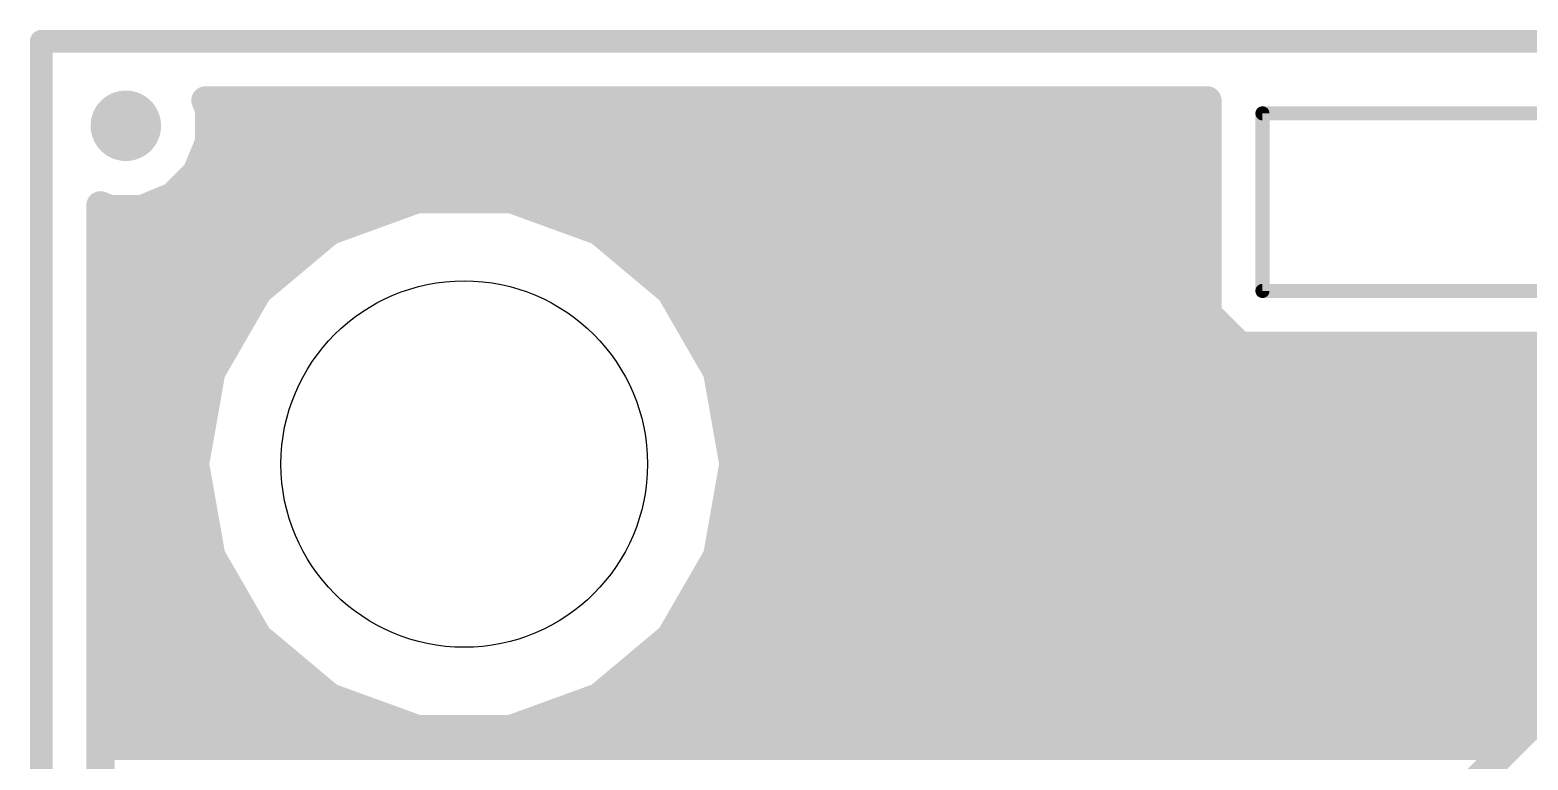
# Model space of a CAD drawing. Extents: x -0.1 to 53.2, y -0.1 to 25.5.
# Drawn here: x -0.1 to 13.39, y 18.92 to 25.5 of the extents above; entities that cross this region are included whole.
import ezdxf

# ---------------------------------------------------------------- set-up
doc = ezdxf.new("R2010")
doc.units = 0
doc.layers.add('1', color=22, linetype='CONTINUOUS')
doc.layers.add('20', color=7, linetype='CONTINUOUS')

# ---------------------------------------------------------------- blocks, each defined once
blk = doc.blocks.new('PIE')
at = {"const_width": 0.5}
blk.add_lwpolyline([(0, -0.25, 1), (0, 0.25, 1), (0, -0.25)], format="xyb", dxfattribs=at)

msp = doc.modelspace()

# ---------------------------------------------------------------- linework, layer by layer
at = {"layer": '1', "const_width": 0.254}
for points in [[(1.5113, 24.787), (1.4783, 24.8666)], [(1.4783, 24.8666), (10.5047, 24.8666)], [(10.5047, 24.8666), (10.5047, 22.9448)], [(1.5113, 24.489), (1.5113, 24.787)], [(1.5113, 24.638), (10.5047, 24.638)], [(1.3972, 24.2136), (1.5113, 24.489)], [(1.4678, 24.384), (10.5047, 24.384)], [(1.1864, 24.0028), (1.3972, 24.2136)], [(1.3137, 24.13), (10.5047, 24.13)], [(0.5334, 14.8953), (0.5334, 23.9217)], [(0.5334, 23.9217), (0.613, 23.8887)], [(0.911, 23.8887), (1.1864, 24.0028)], [(3.389, 23.9776), (2.5978, 23.6896)], [(4.231, 23.9776), (3.389, 23.9776)], [(5.0222, 23.6896), (4.231, 23.9776)], [(0.5334, 23.876), (3.1099, 23.876)], [(0.613, 23.8887), (0.911, 23.8887)], [(4.5101, 23.876), (10.5047, 23.876)], [(2.5978, 23.6896), (1.9528, 23.1484)], [(2.5978, 23.6896), (2.5978, 23.6896)], [(5.6672, 23.1484), (5.0222, 23.6896)], [(5.0222, 23.6896), (5.0222, 23.6896)], [(0.5334, 23.622), (2.5172, 23.622)], [(5.1028, 23.622), (10.5047, 23.622)], [(0.5334, 23.368), (2.2145, 23.368)], [(5.4055, 23.368), (10.5047, 23.368)], [(0.5334, 23.114), (1.9329, 23.114)], [(1.9528, 23.1484), (1.5318, 22.4192)], [(1.9528, 23.1484), (1.9528, 23.1484)], [(1.9528, 23.1484), (1.9528, 23.1484)], [(6.0882, 22.4192), (5.6672, 23.1484)], [(5.6672, 23.1484), (5.6672, 23.1484)], [(5.6871, 23.114), (10.5047, 23.114)], [(0.5334, 22.86), (1.7863, 22.86)], [(5.8337, 22.86), (10.5895, 22.86)], [(10.5047, 22.9448), (10.7948, 22.6547)], [(0.5334, 22.606), (1.6396, 22.606)], [(5.9804, 22.606), (19.4196, 22.606)], [(10.7948, 22.6547), (14.6052, 22.6547)], [(1.5318, 22.4192), (1.3856, 21.59)], [(1.5318, 22.4192), (1.5318, 22.4192)], [(6.2344, 21.59), (6.0882, 22.4192)], [(6.0882, 22.4192), (6.0882, 22.4192)], [(0.5334, 22.352), (1.5199, 22.352)], [(6.1001, 22.352), (19.2999, 22.352)], [(0.5334, 22.098), (1.4751, 22.098)], [(6.1449, 22.098), (19.2551, 22.098)], [(0.5334, 21.844), (1.4304, 21.844)], [(6.1896, 21.844), (19.2104, 21.844)], [(0.5334, 21.59), (1.3856, 21.59)], [(1.3856, 21.59), (1.3856, 21.59)], [(1.3856, 21.59), (1.5318, 20.7608)], [(6.0882, 20.7608), (6.2344, 21.59)], [(6.2344, 21.59), (6.2344, 21.59)], [(6.2344, 21.59), (19.1656, 21.59)], [(0.5334, 21.336), (1.4304, 21.336)], [(6.1896, 21.336), (19.2104, 21.336)], [(0.5334, 21.082), (1.4751, 21.082)], [(6.1449, 21.082), (19.2551, 21.082)], [(0.5334, 20.828), (1.5199, 20.828)], [(6.1001, 20.828), (19.2999, 20.828)], [(1.5318, 20.7608), (1.5318, 20.7608)], [(1.5318, 20.7608), (1.9528, 20.0316)], [(5.6672, 20.0316), (6.0882, 20.7608)], [(6.0882, 20.7608), (6.0882, 20.7608)], [(0.5334, 20.574), (1.6396, 20.574)], [(5.9804, 20.574), (19.4196, 20.574)], [(0.5334, 20.32), (1.7863, 20.32)], [(5.8337, 20.32), (19.5663, 20.32)], [(0.5334, 20.066), (1.9329, 20.066)], [(1.9528, 20.0316), (2.5978, 19.4904)], [(5.0222, 19.4904), (5.6672, 20.0316)], [(5.6672, 20.0316), (5.6672, 20.0316)], [(5.6672, 20.0316), (5.6672, 20.0316)], [(5.6871, 20.066), (19.7129, 20.066)], [(0.5334, 19.812), (2.2145, 19.812)], [(5.4055, 19.812), (19.9945, 19.812)], [(0.5334, 19.558), (2.5172, 19.558)], [(2.5978, 19.4904), (2.5978, 19.4904)], [(2.5978, 19.4904), (3.389, 19.2024)], [(4.231, 19.2024), (5.0222, 19.4904)], [(5.0222, 19.4904), (5.0222, 19.4904)], [(5.1028, 19.558), (13.7416, 19.558)], [(13.7543, 19.5707), (12.1793, 17.9957)], [(0.5334, 19.304), (3.1099, 19.304)], [(3.389, 19.2024), (3.5891, 19.2024)], [(3.5891, 19.2024), (4.231, 19.2024)], [(4.5101, 19.304), (13.4876, 19.304)], [(0.5334, 19.05), (13.2336, 19.05)]]:
    msp.add_lwpolyline(points, dxfattribs=at)
at = {"layer": '1', "const_width": 0.127}
for points in [[(1.4783, 24.9301, 1), (1.4783, 24.8031)], [(1.537, 24.8909, 1), (1.4197, 24.8423)], [(10.5682, 24.8666, 1), (10.4412, 24.8666)], [(10.5047, 24.8031, 1), (10.5047, 24.9301)], [(1.5748, 24.787, 1), (1.4478, 24.787)], [(1.4526, 24.7627, 1), (1.57, 24.8113)], [(1.5113, 24.7015, 1), (1.5113, 24.5745)], [(10.5047, 24.5745, 1), (10.5047, 24.7015)], [(1.57, 24.4647, 1), (1.4526, 24.5133)], [(1.4678, 24.4475, 1), (1.4678, 24.3205)], [(1.4478, 24.489, 1), (1.5748, 24.489)], [(10.5047, 24.3205, 1), (10.5047, 24.4475)], [(1.3386, 24.2379, 1), (1.4559, 24.1893)], [(1.4421, 24.1687, 1), (1.3523, 24.2585)], [(1.3137, 24.1935, 1), (1.3137, 24.0665)], [(10.5047, 24.0665, 1), (10.5047, 24.1935)], [(0.5969, 23.9217, 1), (0.4699, 23.9217)], [(0.5577, 23.9803, 1), (0.5091, 23.863)], [(1.1415, 24.0477, 1), (1.2313, 23.9579)], [(1.2107, 23.9441, 1), (1.1621, 24.0614)], [(3.389, 24.0411, 1), (3.389, 23.9141)], [(3.4107, 23.9179, 1), (3.3673, 24.0373)], [(4.2527, 24.0373, 1), (4.2093, 23.9179)], [(4.231, 23.9141, 1), (4.231, 24.0411)], [(0.5334, 23.9395, 1), (0.5334, 23.8125)], [(0.613, 23.9522, 1), (0.613, 23.8252)], [(0.5887, 23.83, 1), (0.6373, 23.9474)], [(0.8867, 23.9474, 1), (0.9353, 23.83)], [(0.911, 23.8252, 1), (0.911, 23.9522)], [(3.1099, 23.8125, 1), (3.1099, 23.9395)], [(4.5101, 23.9395, 1), (4.5101, 23.8125)], [(10.5047, 23.8125, 1), (10.5047, 23.9395)], [(2.5978, 23.7531, 1), (2.5978, 23.6261)], [(2.5761, 23.7493, 1), (2.6195, 23.6299)], [(2.6386, 23.641, 1), (2.557, 23.7383)], [(2.5978, 23.6261, 1), (2.5978, 23.7531)], [(5.063, 23.7383, 1), (4.9814, 23.641)], [(5.0222, 23.7531, 1), (5.0222, 23.6261)], [(5.0005, 23.6299, 1), (5.0439, 23.7493)], [(5.0222, 23.6261, 1), (5.0222, 23.7531)], [(0.5334, 23.6855, 1), (0.5334, 23.5585)], [(2.5172, 23.5585, 1), (2.5172, 23.6855)], [(5.1028, 23.6855, 1), (5.1028, 23.5585)], [(10.5047, 23.5585, 1), (10.5047, 23.6855)], [(0.5334, 23.4315, 1), (0.5334, 23.3045)], [(2.2145, 23.3045, 1), (2.2145, 23.4315)], [(5.4055, 23.4315, 1), (5.4055, 23.3045)], [(10.5047, 23.3045, 1), (10.5047, 23.4315)], [(0.5334, 23.1775, 1), (0.5334, 23.0505)], [(1.9528, 23.2119, 1), (1.9528, 23.0849)], [(2.0163, 23.1484, 1), (1.8893, 23.1484)], [(1.912, 23.197, 1), (1.9936, 23.0998)], [(1.8893, 23.1484, 1), (2.0163, 23.1484)], [(2.0078, 23.1166, 1), (1.8978, 23.1801)], [(1.9329, 23.0505, 1), (1.9329, 23.1775)], [(1.9528, 23.0849, 1), (1.9528, 23.2119)], [(5.7222, 23.1801, 1), (5.6122, 23.1166)], [(5.7307, 23.1484, 1), (5.6037, 23.1484)], [(5.6037, 23.1484, 1), (5.7307, 23.1484)], [(5.6871, 23.1775, 1), (5.6871, 23.0505)], [(5.6264, 23.0997, 1), (5.708, 23.197)], [(10.5047, 23.0505, 1), (10.5047, 23.1775)], [(0.5334, 22.9235, 1), (0.5334, 22.7965)], [(1.7863, 22.7965, 1), (1.7863, 22.9235)], [(5.8337, 22.9235, 1), (5.8337, 22.7965)], [(10.5496, 22.9897, 1), (10.4598, 22.8999)], [(10.4412, 22.9448, 1), (10.5682, 22.9448)], [(10.5895, 22.7965, 1), (10.5895, 22.9235)], [(0.5334, 22.6695, 1), (0.5334, 22.5425)], [(1.6396, 22.5425, 1), (1.6396, 22.6695)], [(5.9804, 22.6695, 1), (5.9804, 22.5425)], [(10.7948, 22.7182, 1), (10.7948, 22.5912)], [(10.7499, 22.6098, 1), (10.8397, 22.6996)], [(1.5953, 22.4192, 1), (1.4683, 22.4192)], [(1.5943, 22.4082, 1), (1.4692, 22.4302)], [(6.1508, 22.4302, 1), (6.0257, 22.4082)], [(6.1517, 22.4192, 1), (6.0247, 22.4192)], [(0.5334, 22.4155, 1), (0.5334, 22.2885)], [(1.4768, 22.451, 1), (1.5868, 22.3875)], [(1.4683, 22.4192, 1), (1.5953, 22.4192)], [(1.5199, 22.2885, 1), (1.5199, 22.4155)], [(6.0247, 22.4192, 1), (6.1517, 22.4192)], [(6.0332, 22.3875, 1), (6.1432, 22.451)], [(6.1001, 22.4155, 1), (6.1001, 22.2885)], [(0.5334, 22.1615, 1), (0.5334, 22.0345)], [(1.4751, 22.0345, 1), (1.4751, 22.1615)], [(6.1449, 22.1615, 1), (6.1449, 22.0345)], [(0.5334, 21.9075, 1), (0.5334, 21.7805)], [(1.4304, 21.7805, 1), (1.4304, 21.9075)], [(6.1896, 21.9075, 1), (6.1896, 21.7805)], [(0.5334, 21.6535, 1), (0.5334, 21.5265)], [(1.4481, 21.601, 1), (1.323, 21.579)], [(1.323, 21.601, 1), (1.4481, 21.579)], [(1.4491, 21.59, 1), (1.3221, 21.59)], [(1.3221, 21.59, 1), (1.4491, 21.59)], [(1.3856, 21.5265, 1), (1.3856, 21.6535)], [(6.2979, 21.59, 1), (6.1709, 21.59)], [(6.2344, 21.6535, 1), (6.2344, 21.5265)], [(6.1709, 21.59, 1), (6.2979, 21.59)], [(6.297, 21.579, 1), (6.1719, 21.601)], [(6.1719, 21.579, 1), (6.297, 21.601)], [(0.5334, 21.3995, 1), (0.5334, 21.2725)], [(1.4304, 21.2725, 1), (1.4304, 21.3995)], [(6.1896, 21.3995, 1), (6.1896, 21.2725)], [(0.5334, 21.1455, 1), (0.5334, 21.0185)], [(1.4751, 21.0185, 1), (1.4751, 21.1455)], [(6.1449, 21.1455, 1), (6.1449, 21.0185)], [(0.5334, 20.8915, 1), (0.5334, 20.7645)], [(1.5199, 20.7645, 1), (1.5199, 20.8915)], [(6.1001, 20.8915, 1), (6.1001, 20.7645)], [(1.5318, 20.8243, 1), (1.5318, 20.6973)], [(1.5868, 20.7925, 1), (1.4768, 20.729)], [(1.4692, 20.7498, 1), (1.5943, 20.7718)], [(1.5318, 20.6973, 1), (1.5318, 20.8243)], [(6.1517, 20.7608, 1), (6.0247, 20.7608)], [(6.0257, 20.7718, 1), (6.1508, 20.7498)], [(6.0247, 20.7608, 1), (6.1517, 20.7608)], [(6.1432, 20.729, 1), (6.0332, 20.7925)], [(0.5334, 20.6375, 1), (0.5334, 20.5105)], [(1.6396, 20.5105, 1), (1.6396, 20.6375)], [(5.9804, 20.6375, 1), (5.9804, 20.5105)], [(0.5334, 20.3835, 1), (0.5334, 20.2565)], [(1.7863, 20.2565, 1), (1.7863, 20.3835)], [(5.8337, 20.3835, 1), (5.8337, 20.2565)], [(0.5334, 20.1295, 1), (0.5334, 20.0025)], [(1.9936, 20.0803, 1), (1.912, 19.983)], [(1.8978, 19.9999, 1), (2.0078, 20.0634)], [(1.9329, 20.0025, 1), (1.9329, 20.1295)], [(5.6672, 20.0951, 1), (5.6672, 19.9681)], [(5.7307, 20.0316, 1), (5.6037, 20.0316)], [(5.6122, 20.0634, 1), (5.7222, 19.9999)], [(5.6871, 20.1295, 1), (5.6871, 20.0025)], [(5.708, 19.983, 1), (5.6264, 20.0802)], [(5.6672, 19.9681, 1), (5.6672, 20.0951)], [(5.6037, 20.0316, 1), (5.7307, 20.0316)], [(0.5334, 19.8755, 1), (0.5334, 19.7485)], [(2.2145, 19.7485, 1), (2.2145, 19.8755)], [(5.4055, 19.8755, 1), (5.4055, 19.7485)], [(0.5334, 19.6215, 1), (0.5334, 19.4945)], [(2.5172, 19.4945, 1), (2.5172, 19.6215)], [(2.6613, 19.4904, 1), (2.5343, 19.4904)], [(2.6195, 19.55, 1), (2.5761, 19.4307)], [(2.557, 19.4417, 1), (2.6386, 19.539)], [(5.0222, 19.5539, 1), (5.0222, 19.4269)], [(4.9814, 19.539, 1), (5.063, 19.4417)], [(5.0439, 19.4307, 1), (5.0005, 19.55)], [(5.0222, 19.4269, 1), (5.0222, 19.5539)], [(5.1028, 19.6215, 1), (5.1028, 19.4945)], [(2.5343, 19.4904, 1), (2.6613, 19.4904)], [(0.5334, 19.3675, 1), (0.5334, 19.2405)], [(3.1099, 19.2405, 1), (3.1099, 19.3675)], [(3.389, 19.2659, 1), (3.389, 19.1389)], [(3.3673, 19.1427, 1), (3.4107, 19.2621)], [(3.5891, 19.2659, 1), (3.5891, 19.1389)], [(3.5891, 19.1389, 1), (3.5891, 19.2659)], [(4.2093, 19.2621, 1), (4.2527, 19.1427)], [(4.231, 19.1389, 1), (4.231, 19.2659)], [(4.5101, 19.3675, 1), (4.5101, 19.2405)], [(0.5334, 19.1135, 1), (0.5334, 18.9865)], [(13.2336, 18.9865, 1), (13.2336, 19.1135)]]:
    msp.add_lwpolyline(points, format="xyb", dxfattribs=at)
at = {"layer": '20'}
for points, const_width in [([(0, 0), (0, 25.4)], 0.2032), ([(0, 25.4), (25.4, 25.4)], 0.2032), ([(14.4, 24.75), (11, 24.75)], 0.127), ([(11, 24.75), (11, 23.15)], 0.127), ([(14.4, 23.15), (11, 23.15)], 0.127)]:
    msp.add_lwpolyline(points, dxfattribs=dict(at, const_width=const_width))
for points, const_width in [([(0.0508, 25.4, 1), (-0.0508, 25.4)], 0.1016), ([(0, 25.4508, 1), (0, 25.3492)], 0.1016), ([(11.0318, 24.75, 1), (10.9682, 24.75)], 0.0635), ([(11, 24.7817, 1), (11, 24.7183)], 0.0635), ([(11, 23.1818, 1), (11, 23.1183)], 0.0635), ([(10.9682, 23.15, 1), (11.0318, 23.15)], 0.0635)]:
    msp.add_lwpolyline(points, format="xyb", dxfattribs=dict(at, const_width=const_width))
msp.add_circle((3.81, 21.59), 1.651, dxfattribs=at)

# ---------------------------------------------------------------- block references
at = {"layer": '1', "xscale": 0.635, "yscale": 0.635}
msp.add_blockref('PIE', (0.762, 24.638), dxfattribs=at)

doc.saveas('drawing.dxf')
